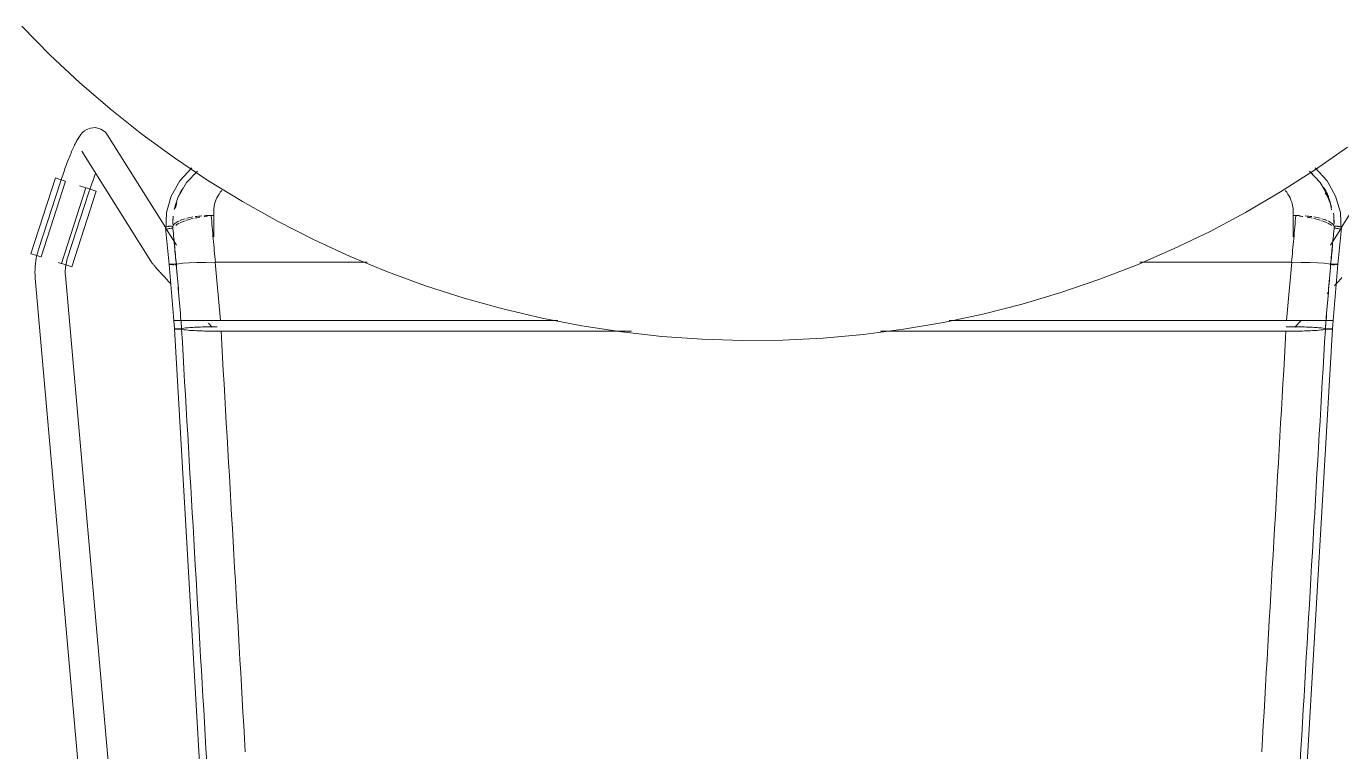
# Model space of a CAD drawing. Header units: millimetres. Extents: x 155927 to 295199, y -4084 to 97293.
# Drawn here: x 213927 to 214448, y 11743 to 12030 of the extents above; entities that cross this region are included whole.
import ezdxf

# ---------------------------------------------------------------- set-up
doc = ezdxf.new("R2010")
doc.units = ezdxf.units.MM
doc.header["$MEASUREMENT"] = 0
doc.layers.add('I-FURN', color=8, linetype='CONTINUOUS', lineweight=9)

msp = doc.modelspace()

# ---------------------------------------------------------------- linework, layer by layer
at = {"layer": 'I-FURN'}
for p, q in [((213925.33, 12030.47), (213936.58, 12019.1)), ((213936.58, 12019.1), (213948.28, 12008.18)), ((213948.28, 12008.18), (213960.41, 11997.75)), ((213960.41, 11997.75), (213972.94, 11987.8)), ((213947.95, 11986.49), (213947.7, 11986.1)), ((213948.2, 11986.88), (213947.95, 11986.49)), ((213948.48, 11987.27), (213948.2, 11986.88)), ((213948.79, 11987.67), (213948.48, 11987.27)), ((213949.16, 11988.1), (213948.79, 11987.67)), ((213949.62, 11988.57), (213949.16, 11988.1)), ((213950.25, 11989.09), (213949.62, 11988.57)), ((213951.17, 11989.65), (213950.25, 11989.09)), ((213952.55, 11990.17), (213951.17, 11989.65)), ((213954.52, 11990.35), (213952.55, 11990.17)), ((213956.75, 11989.76), (213954.52, 11990.35)), ((213958.48, 11988.54), (213956.75, 11989.76)), ((213958.48, 11988.54), (213959.37, 11987.41)), ((213982.41, 11950.65), (213959.37, 11987.41)), ((213972.94, 11987.8), (213985.86, 11978.36)), ((214471.16, 11987.41), (214448.13, 11950.65)), ((213945.37, 11981.42), (213945.13, 11980.86)), ((213945.61, 11981.97), (213945.37, 11981.42)), ((213945.85, 11982.5), (213945.61, 11981.97)), ((213946.09, 11983.01), (213945.85, 11982.5)), ((213946.32, 11983.5), (213946.09, 11983.01)), ((213946.55, 11983.97), (213946.32, 11983.5)), ((213946.78, 11984.43), (213946.55, 11983.97)), ((213947.01, 11984.87), (213946.78, 11984.43)), ((213947.24, 11985.29), (213947.01, 11984.87)), ((213947.47, 11985.7), (213947.24, 11985.29)), ((213947.7, 11986.1), (213947.47, 11985.7)), ((213949.2, 11981.04), (213976.51, 11937.46)), ((214437.55, 11973.49), (214450.67, 11982.64)), ((213943.12, 11975.82), (213942.87, 11975.13)), ((213943.38, 11976.49), (213943.12, 11975.82)), ((213943.63, 11977.16), (213943.38, 11976.49)), ((213943.89, 11977.81), (213943.63, 11977.16)), ((213944.14, 11978.45), (213943.89, 11977.81)), ((213944.39, 11979.08), (213944.14, 11978.45)), ((213944.64, 11979.69), (213944.39, 11979.08)), ((213944.89, 11980.28), (213944.64, 11979.69)), ((213945.13, 11980.86), (213944.89, 11980.28)), ((213985.86, 11978.36), (213999.15, 11969.45)), ((213941.36, 11970.82), (213941.11, 11970.08)), ((213941.6, 11971.55), (213941.36, 11970.82)), ((213941.85, 11972.28), (213941.6, 11971.55)), ((213942.11, 11973.01), (213941.85, 11972.28)), ((213942.36, 11973.72), (213942.11, 11973.01)), ((213942.61, 11974.43), (213942.36, 11973.72)), ((213942.87, 11975.13), (213942.61, 11974.43)), ((213954.1, 11970.9), (213953.87, 11970.25)), ((213954.34, 11971.53), (213954.1, 11970.9)), ((213954.57, 11972.16), (213954.34, 11971.53)), ((213988.01, 11969.23), (213992.75, 11974.38)), ((213990.69, 11968.65), (213994.96, 11973.12)), ((214424.07, 11964.87), (214437.55, 11973.49)), ((214439.84, 11968.65), (214435.59, 11973.11)), ((214442.53, 11969.23), (214437.78, 11974.38)), ((213929, 11940.44), (213938.69, 11970.45)), ((213940.72, 11968.89), (213932, 11942.08)), ((213933.05, 11939.13), (213942.73, 11969.14)), ((213938.69, 11970.45), (213940.64, 11969.81)), ((213940.64, 11969.81), (213942.62, 11969.18)), ((213940.86, 11969.35), (213940.72, 11968.89)), ((213941.11, 11970.08), (213940.86, 11969.35)), ((213950.8, 11966.53), (213941.12, 11936.53)), ((213950.71, 11966.57), (213948.23, 11967.37)), ((213950.92, 11966.5), (213952.89, 11965.86)), ((213952.24, 11965.51), (213952.13, 11965.18)), ((213952.46, 11966.2), (213952.24, 11965.51)), ((213952.69, 11966.89), (213952.46, 11966.2)), ((213952.93, 11967.58), (213952.69, 11966.89)), ((213952.89, 11965.86), (213954.85, 11965.23)), ((213953.16, 11968.26), (213952.93, 11967.58)), ((213953.39, 11968.93), (213953.16, 11968.26)), ((213953.63, 11969.59), (213953.39, 11968.93)), ((213953.87, 11970.25), (213953.63, 11969.59)), ((213984.62, 11963.22), (213988.01, 11969.23)), ((213987.33, 11962.82), (213990.69, 11968.65)), ((213999.15, 11969.45), (214012.78, 11961.08)), ((214443.21, 11962.82), (214439.84, 11968.65)), ((214445.91, 11963.22), (214442.53, 11969.23)), ((213943.42, 11938.37), (213952.13, 11965.18)), ((213945.16, 11935.22), (213954.85, 11965.23)), ((213982.75, 11956.7), (213984.62, 11963.22)), ((214012.78, 11961.08), (214026.74, 11953.26)), ((214410.26, 11956.79), (214424.07, 11964.87)), ((214447.79, 11956.7), (214445.91, 11963.22)), ((213982.46, 11949.79), (213982.75, 11956.7)), ((214000.41, 11955.57), (214001.46, 11955.57)), ((214001.4, 11956.82), (214001.4, 11947.06)), ((214396.14, 11949.27), (214410.26, 11956.79)), ((214429.08, 11955.57), (214430.12, 11955.57)), ((214429.13, 11947.06), (214429.13, 11956.82)), ((214448.07, 11949.79), (214447.79, 11956.7)), ((213982.34, 11950.68), (213983.76, 11936.19)), ((213986.68, 11943.83), (213982.62, 11950.31)), ((214026.74, 11953.26), (214040.99, 11946)), ((214447.91, 11950.31), (214443.86, 11943.83)), ((214448.2, 11950.68), (214446.78, 11936.19)), ((214040.99, 11946), (214055.53, 11939.32)), ((214381.73, 11942.32), (214396.14, 11949.27)), ((213930.96, 11939.81), (213929, 11940.44)), ((213932.93, 11939.17), (213930.96, 11939.81)), ((213931.39, 11939.88), (213931.14, 11938.76)), ((213931.67, 11940.98), (213931.39, 11939.88)), ((213932, 11942.08), (213931.67, 11940.98)), ((214055.53, 11939.32), (214070.32, 11933.23)), ((214367.05, 11935.96), (214381.73, 11942.32)), ((213930.62, 11934.23), (213930.61, 11933.09)), ((213930.68, 11935.37), (213930.62, 11934.23)), ((213930.79, 11936.51), (213930.68, 11935.37)), ((213930.94, 11937.64), (213930.79, 11936.51)), ((213931.14, 11938.76), (213930.94, 11937.64)), ((213941.02, 11936.56), (213939.85, 11936.94)), ((213943.21, 11935.85), (213941.23, 11936.49)), ((213942.61, 11933.79), (213942.65, 11934.45)), ((213942.65, 11934.45), (213942.71, 11935.11)), ((213942.71, 11935.11), (213942.8, 11935.77)), ((213942.8, 11935.77), (213942.91, 11936.42)), ((213942.91, 11936.42), (213943.05, 11937.07)), ((213943.05, 11937.07), (213943.22, 11937.71)), ((213945.16, 11935.22), (213943.21, 11935.85)), ((213943.22, 11937.71), (213943.41, 11938.34)), ((213943.41, 11938.34), (213943.42, 11938.37)), ((213976.51, 11937.46), (213976.73, 11937.13)), ((213976.73, 11937.13), (213976.91, 11936.88)), ((213976.91, 11936.88), (213977.08, 11936.65)), ((213977.08, 11936.65), (213977.26, 11936.43)), ((213977.26, 11936.43), (213977.44, 11936.2)), ((213977.44, 11936.2), (213977.63, 11935.97)), ((213977.63, 11935.97), (213977.83, 11935.73)), ((213977.83, 11935.73), (213978.04, 11935.48)), ((213978.04, 11935.48), (213978.27, 11935.21)), ((213978.27, 11935.21), (213978.51, 11934.93)), ((213978.51, 11934.93), (213978.77, 11934.64)), ((213978.77, 11934.64), (213979.04, 11934.33)), ((213979.04, 11934.33), (213979.33, 11934.01)), ((213983.76, 11936.19), (213983.83, 11936.22)), ((213983.83, 11936.22), (213983.76, 11936.19)), ((213983.76, 11936.19), (213985.59, 11913.99)), ((213983.76, 11936.19), (213983.82, 11936.17)), ((213983.83, 11936.17), (213983.76, 11936.19)), ((213983.82, 11936.17), (213984.01, 11936.14)), ((213984.02, 11936.24), (213983.83, 11936.22)), ((213984.01, 11936.14), (213983.83, 11936.17)), ((213984.01, 11936.14), (213984.3, 11936.12)), ((213984.31, 11936.12), (213984.01, 11936.14)), ((213984.31, 11936.26), (213984.02, 11936.24)), ((213984.02, 11936.24), (213984.32, 11936.26)), ((213984.3, 11936.12), (213984.68, 11936.1)), ((213984.7, 11936.28), (213984.31, 11936.26)), ((213984.69, 11936.1), (213984.31, 11936.12)), ((213984.32, 11936.26), (213984.7, 11936.28)), ((213984.68, 11936.1), (213985.14, 11936.09)), ((213985.14, 11936.09), (213984.69, 11936.1)), ((213985.15, 11936.29), (213984.7, 11936.28)), ((213984.7, 11936.28), (213985.15, 11936.29)), ((213985.14, 11936.09), (213985.63, 11936.09)), ((213985.63, 11936.09), (213985.14, 11936.09)), ((213985.64, 11936.29), (213985.15, 11936.29)), ((213985.15, 11936.29), (213985.65, 11936.29)), ((213986.14, 11936.29), (213985.64, 11936.29)), ((213985.65, 11936.29), (213986.14, 11936.29)), ((213986.13, 11936.09), (213986.6, 11936.1)), ((213986.6, 11936.1), (213986.13, 11936.09)), ((213986.61, 11936.28), (213986.14, 11936.29)), ((213986.14, 11936.29), (213986.61, 11936.28)), ((213986.61, 11936.28), (213987.5, 11936.48)), ((213987.5, 11936.48), (213986.61, 11936.28)), ((213989.24, 11936.66), (213987.5, 11936.48)), ((213987.5, 11936.48), (213989.22, 11936.65)), ((213989.23, 11936.66), (213991.67, 11936.8)), ((213991.72, 11936.81), (213989.24, 11936.66)), ((213991.71, 11936.81), (213994.75, 11936.92)), ((213994.81, 11936.92), (213991.72, 11936.81)), ((213994.81, 11936.92), (213998.25, 11936.99)), ((213998.25, 11936.99), (213994.81, 11936.92)), ((214002.11, 11937.02), (213998.35, 11937)), ((213998.35, 11936.99), (214001.99, 11937.02)), ((214062.23, 11937.02), (214002.11, 11937.02)), ((214002.11, 11937.02), (214062.23, 11937.02)), ((214352.13, 11930.18), (214367.05, 11935.96)), ((214428.43, 11937.02), (214368.31, 11937.02)), ((214368.31, 11937.02), (214428.43, 11937.02)), ((214432.19, 11937), (214428.43, 11937.02)), ((214428.55, 11937.02), (214432.28, 11936.99)), ((214432.28, 11936.99), (214435.72, 11936.92)), ((214435.72, 11936.92), (214432.29, 11936.99)), ((214438.82, 11936.81), (214435.72, 11936.92)), ((214435.79, 11936.92), (214438.82, 11936.81)), ((214441.3, 11936.66), (214438.82, 11936.81)), ((214438.86, 11936.8), (214441.3, 11936.66)), ((214443.03, 11936.48), (214441.3, 11936.66)), ((214441.32, 11936.65), (214443.03, 11936.48)), ((214443.93, 11936.28), (214443.03, 11936.48)), ((214443.04, 11936.48), (214443.92, 11936.28)), ((214443.92, 11936.28), (214444.39, 11936.29)), ((214444.4, 11936.29), (214443.93, 11936.28)), ((214443.94, 11936.1), (214444.41, 11936.09)), ((214444.41, 11936.09), (214443.94, 11936.1)), ((214444.39, 11936.29), (214444.89, 11936.29)), ((214444.89, 11936.29), (214444.4, 11936.29)), ((214444.41, 11936.09), (214444.91, 11936.09)), ((214444.9, 11936.09), (214444.41, 11936.09)), ((214445.39, 11936.29), (214444.89, 11936.29)), ((214444.89, 11936.29), (214445.38, 11936.29)), ((214445.4, 11936.09), (214444.9, 11936.09)), ((214444.91, 11936.09), (214445.4, 11936.09)), ((214446.77, 11936.19), (214444.95, 11913.99)), ((214445.38, 11936.29), (214445.83, 11936.28)), ((214445.84, 11936.28), (214445.39, 11936.29)), ((214445.4, 11936.09), (214445.85, 11936.1)), ((214445.85, 11936.1), (214445.4, 11936.09)), ((214445.83, 11936.28), (214446.22, 11936.26)), ((214446.22, 11936.26), (214445.84, 11936.28)), ((214446.52, 11936.24), (214446.22, 11936.26)), ((214446.22, 11936.26), (214446.51, 11936.24)), ((214446.23, 11936.12), (214446.52, 11936.14)), ((214446.52, 11936.14), (214446.23, 11936.12)), ((214446.71, 11936.22), (214446.52, 11936.24)), ((214446.52, 11936.14), (214446.71, 11936.17)), ((214446.71, 11936.17), (214446.52, 11936.14)), ((214446.7, 11936.22), (214446.77, 11936.19)), ((214446.78, 11936.19), (214446.71, 11936.22)), ((214446.71, 11936.17), (214446.78, 11936.19)), ((214446.77, 11936.19), (214446.71, 11936.17)), ((213930.61, 11933.09), (213930.64, 11931.95)), ((213930.64, 11931.95), (213930.71, 11930.81)), ((213930.71, 11930.81), (213930.72, 11930.76)), ((213930.72, 11930.76), (213969.67, 11487.43)), ((213942.61, 11933.13), (213942.61, 11933.79)), ((213942.62, 11932.47), (213942.61, 11933.13)), ((213942.67, 11931.81), (213942.62, 11932.47)), ((213979.97, 11507.3), (213942.67, 11931.81)), ((213979.33, 11934.01), (213979.63, 11933.67)), ((213979.63, 11933.67), (213979.95, 11933.32)), ((213979.95, 11933.32), (213980.28, 11932.96)), ((213980.28, 11932.96), (213980.62, 11932.58)), ((213980.62, 11932.58), (213980.98, 11932.19)), ((213980.98, 11932.19), (213981.35, 11931.79)), ((213981.35, 11931.79), (213981.73, 11931.37)), ((213981.73, 11931.37), (213982.12, 11930.95)), ((213982.12, 11930.95), (213982.52, 11930.51)), ((213982.52, 11930.51), (213982.93, 11930.07)), ((213982.93, 11930.07), (213983.36, 11929.61)), ((213983.36, 11929.61), (213983.79, 11929.15)), ((213983.79, 11929.15), (213984.23, 11928.68)), ((214070.32, 11933.23), (214085.35, 11927.73)), ((214336.99, 11925.01), (214352.13, 11930.18)), ((214446.75, 11929.15), (214446.31, 11928.68)), ((214447.18, 11929.61), (214446.75, 11929.15)), ((214447.6, 11930.07), (214447.18, 11929.61)), ((214448.01, 11930.51), (214447.6, 11930.07)), ((214448.42, 11930.95), (214448.01, 11930.51)), ((214085.35, 11927.73), (214100.58, 11922.84)), ((214321.65, 11920.45), (214336.99, 11925.01)), ((214443.04, 11925.23), (214442.56, 11924.73)), ((214445.86, 11928.2), (214445.4, 11927.72)), ((214446.31, 11928.68), (214445.86, 11928.2)), ((214100.58, 11922.84), (214116, 11918.56)), ((214116, 11918.56), (214131.57, 11914.9)), ((214306.15, 11916.5), (214321.65, 11920.45)), ((213985.86, 11910.63), (213985.59, 11913.99)), ((213985.66, 11913.99), (213985.59, 11913.99)), ((213985.59, 11913.99), (213985.66, 11913.99)), ((213985.65, 11913.99), (213985.59, 11913.99)), ((213985.59, 11913.99), (213985.65, 11913.99)), ((213985.84, 11913.99), (213986.14, 11914)), ((213986.13, 11914), (213985.84, 11913.99)), ((213986.52, 11914), (213986.13, 11914)), ((213986.14, 11914), (213986.52, 11914)), ((213986.52, 11913.98), (213986.14, 11913.98)), ((213986.14, 11913.98), (213986.52, 11913.98)), ((213986.52, 11914), (213986.97, 11914)), ((213986.97, 11914), (213986.52, 11914)), ((213986.98, 11913.98), (213986.52, 11913.98)), ((213986.52, 11913.98), (213986.97, 11913.98)), ((213986.97, 11914), (213987.46, 11914)), ((213987.46, 11914), (213986.97, 11914)), ((213986.97, 11913.98), (213987.46, 11913.98)), ((213987.47, 11913.98), (213986.98, 11913.98)), ((213987.46, 11914), (213987.96, 11914)), ((213987.95, 11914), (213987.46, 11914)), ((213987.46, 11913.98), (213987.96, 11913.98)), ((213987.96, 11913.98), (213987.47, 11913.98)), ((213988.43, 11914), (213987.95, 11914)), ((213987.96, 11914), (213988.43, 11914)), ((213988.43, 11913.98), (213987.96, 11913.98)), ((213987.96, 11913.98), (213988.43, 11913.98)), ((213988.43, 11914), (213989.32, 11914.01)), ((213989.31, 11914.01), (213988.43, 11914)), ((213991.06, 11914.03), (213989.31, 11914.01)), ((213989.32, 11914.01), (213991.06, 11914.03)), ((213991.08, 11913.95), (213989.33, 11913.97)), ((213989.33, 11913.97), (213991.08, 11913.95)), ((213991.06, 11914.03), (213993.56, 11914.04)), ((213993.56, 11914.04), (213991.06, 11914.03)), ((213993.58, 11913.94), (213991.08, 11913.95)), ((213991.08, 11913.95), (213993.58, 11913.94)), ((213996.7, 11914.05), (213993.56, 11914.04)), ((213993.57, 11914.04), (213996.7, 11914.05)), ((213996.71, 11913.93), (213993.58, 11913.94)), ((213993.58, 11913.94), (213996.7, 11913.93)), ((213996.7, 11914.05), (214000.26, 11914.05)), ((214000.26, 11914.05), (213996.7, 11914.05)), ((214000.26, 11914.05), (214004.05, 11914.05)), ((214004.05, 11914.05), (214000.26, 11914.05)), ((214004.04, 11913.93), (214000.26, 11913.93)), ((214000.26, 11913.93), (214004.04, 11913.93)), ((214004.05, 11914.05), (214137.69, 11914.05)), ((214137.69, 11914.05), (214004.05, 11914.05)), ((214131.57, 11914.9), (214147.28, 11911.86)), ((214290.5, 11913.18), (214306.15, 11916.5)), ((214292.74, 11914.05), (214426.48, 11914.05)), ((214426.48, 11914.05), (214292.74, 11914.05)), ((214426.48, 11914.05), (214430.27, 11914.05)), ((214430.27, 11914.05), (214426.48, 11914.05)), ((214429.71, 11911.38), (214432.28, 11914.05)), ((214430.27, 11914.05), (214433.84, 11914.05)), ((214433.84, 11914.05), (214430.27, 11914.05)), ((214433.83, 11913.93), (214430.27, 11913.93)), ((214430.28, 11913.93), (214433.83, 11913.93)), ((214433.84, 11914.05), (214436.97, 11914.04)), ((214436.97, 11914.04), (214433.84, 11914.05)), ((214439.45, 11913.95), (214436.95, 11913.94)), ((214436.96, 11913.94), (214439.46, 11913.95)), ((214436.97, 11914.04), (214439.47, 11914.03)), ((214439.48, 11914.03), (214436.97, 11914.04)), ((214441.2, 11913.97), (214439.45, 11913.95)), ((214439.46, 11913.95), (214441.21, 11913.97)), ((214439.48, 11914.03), (214441.22, 11914.01)), ((214441.22, 11914.01), (214439.48, 11914.03)), ((214441.22, 11914.01), (214442.11, 11914)), ((214442.11, 11914), (214441.22, 11914.01)), ((214442.57, 11913.98), (214442.1, 11913.98)), ((214442.1, 11913.98), (214442.57, 11913.98)), ((214442.11, 11914), (214442.58, 11914)), ((214442.58, 11914), (214442.11, 11914)), ((214443.07, 11913.98), (214442.57, 11913.98)), ((214442.57, 11913.98), (214443.07, 11913.98)), ((214442.58, 11914), (214443.07, 11914)), ((214443.08, 11914), (214442.58, 11914)), ((214443.07, 11914), (214443.56, 11914)), ((214443.56, 11913.98), (214443.07, 11913.98)), ((214443.07, 11913.98), (214443.56, 11913.98)), ((214443.57, 11914), (214443.08, 11914)), ((214443.56, 11914), (214444.02, 11914)), ((214444.01, 11913.98), (214443.56, 11913.98)), ((214443.56, 11913.98), (214444.01, 11913.98)), ((214444.02, 11914), (214443.57, 11914)), ((214444.39, 11913.98), (214444.01, 11913.98)), ((214444.01, 11913.98), (214444.4, 11913.98)), ((214444.02, 11914), (214444.4, 11914)), ((214444.4, 11914), (214444.02, 11914)), ((214444.69, 11913.99), (214444.39, 11913.98)), ((214444.4, 11914), (214444.69, 11913.99)), ((214444.69, 11913.99), (214444.4, 11914)), ((214444.4, 11913.98), (214444.69, 11913.99)), ((214444.68, 11910.63), (214444.94, 11913.99)), ((214444.69, 11913.99), (214444.88, 11913.99)), ((214444.88, 11913.99), (214444.69, 11913.99)), ((214444.69, 11913.99), (214444.88, 11913.99)), ((214444.88, 11913.99), (214444.69, 11913.99)), ((214444.88, 11913.99), (214444.94, 11913.99)), ((214444.94, 11913.99), (214444.88, 11913.99)), ((214444.88, 11913.99), (214444.95, 11913.99)), ((214444.95, 11913.99), (214444.88, 11913.99)), ((213985.93, 11910.66), (213985.86, 11910.63)), ((213985.86, 11910.63), (214005.15, 11578.72)), ((213985.86, 11910.63), (213985.93, 11910.6)), ((213986.12, 11910.69), (213985.93, 11910.66)), ((213985.93, 11910.6), (213986.12, 11910.58)), ((213986.41, 11910.71), (213986.12, 11910.69)), ((213986.12, 11910.58), (213986.41, 11910.55)), ((213986.8, 11910.73), (213986.41, 11910.71)), ((213986.41, 11910.55), (213986.79, 11910.54)), ((213986.79, 11910.54), (213987.24, 11910.53)), ((213987.25, 11910.74), (213986.8, 11910.73)), ((213987.24, 11910.53), (213987.73, 11910.52)), ((213987.74, 11910.74), (213987.25, 11910.74)), ((213987.73, 11910.52), (213988.23, 11910.52)), ((213988.24, 11910.74), (213987.74, 11910.74)), ((213988.23, 11910.52), (213988.7, 11910.53)), ((213988.7, 11910.73), (213988.24, 11910.74)), ((213989.61, 11910.94), (213988.7, 11910.73)), ((213988.7, 11910.53), (213989.59, 11910.32)), ((213989.59, 11910.32), (213991.33, 11910.13)), ((213991.36, 11911.13), (213989.61, 11910.94)), ((213991.33, 11910.13), (213993.84, 11909.97)), ((213993.85, 11911.3), (213991.36, 11911.13)), ((213993.84, 11909.97), (213996.97, 11909.84)), ((213996.97, 11911.42), (213993.85, 11911.3)), ((214000.52, 11911.5), (213996.97, 11911.42)), ((213996.97, 11909.84), (214000.53, 11909.76)), ((213999.35, 11912.91), (214000.83, 11911.38)), ((214002.78, 11911.52), (214000.52, 11911.5)), ((214000.53, 11909.76), (214004.32, 11909.74)), ((214004.32, 11909.74), (214166.91, 11909.74)), ((214166.91, 11909.74), (214004.32, 11909.74)), ((214147.28, 11911.86), (214163.1, 11909.46)), ((214163.1, 11909.46), (214179, 11907.69)), ((214242.93, 11907), (214258.86, 11908.42)), ((214258.86, 11908.42), (214274.73, 11910.49)), ((214265.65, 11909.74), (214426.22, 11909.74)), ((214426.22, 11909.74), (214265.65, 11909.74)), ((214274.73, 11910.49), (214290.5, 11913.18)), ((214444.67, 11910.63), (214425.39, 11578.72)), ((214426.22, 11909.74), (214430, 11909.76)), ((214430.01, 11911.5), (214426.33, 11911.53)), ((214430, 11909.76), (214433.57, 11909.84)), ((214433.56, 11911.42), (214430.01, 11911.5)), ((214436.68, 11911.3), (214433.56, 11911.42)), ((214433.57, 11909.84), (214436.7, 11909.97)), ((214439.18, 11911.13), (214436.68, 11911.3)), ((214436.7, 11909.97), (214439.2, 11910.13)), ((214440.93, 11910.94), (214439.18, 11911.13)), ((214439.2, 11910.13), (214440.95, 11910.32)), ((214441.83, 11910.73), (214440.93, 11910.94)), ((214440.95, 11910.32), (214441.84, 11910.53)), ((214442.3, 11910.74), (214441.83, 11910.73)), ((214441.84, 11910.53), (214442.31, 11910.52)), ((214442.8, 11910.74), (214442.3, 11910.74)), ((214442.31, 11910.52), (214442.8, 11910.52)), ((214443.29, 11910.74), (214442.8, 11910.74)), ((214442.8, 11910.52), (214443.29, 11910.53)), ((214443.74, 11910.73), (214443.29, 11910.74)), ((214443.29, 11910.53), (214443.74, 11910.54)), ((214444.12, 11910.71), (214443.74, 11910.73)), ((214443.74, 11910.54), (214444.13, 11910.55)), ((214444.41, 11910.69), (214444.12, 11910.71)), ((214444.13, 11910.55), (214444.42, 11910.58)), ((214444.6, 11910.66), (214444.41, 11910.69)), ((214444.42, 11910.58), (214444.61, 11910.6)), ((214444.67, 11910.63), (214444.6, 11910.66)), ((214444.61, 11910.6), (214444.67, 11910.63)), ((214179, 11907.69), (214194.96, 11906.56)), ((214194.96, 11906.56), (214210.95, 11906.06)), ((214210.95, 11906.06), (214226.95, 11906.21)), ((214226.95, 11906.21), (214242.93, 11907))]:
    msp.add_line(p, q, dxfattribs=at)
for points in [[(214435.53, 11973.09), (214435.99, 11972.7), (214436.45, 11972.31), (214436.9, 11971.92)], [(213986.84, 11960.64), (213986.58, 11959.93), (213986.4, 11959.2), (213986.27, 11958.47)], [(213985.21, 11952.77), (213985.22, 11953.6), (213985.26, 11954.42), (213985.34, 11955.24)], [(213990.83, 11954.47), (213991.57, 11954.66), (213992.37, 11954.82), (213993.2, 11954.97)], [(213994.06, 11955.11), (213994.9, 11955.23), (213995.78, 11955.34), (213996.69, 11955.41)], [(213999, 11955.34), (213998.52, 11955.28), (213998.05, 11955.22), (213997.59, 11955.15)], [(213997.62, 11955.47), (213998.53, 11955.53), (213999.46, 11955.57), (214000.41, 11955.57)], [(214000.41, 11955.57), (214000.67, 11952.55), (214001.21, 11946.4), (214001.8, 11940.16), (214002.11, 11937.02)], [(214001.46, 11955.57), (214001.41, 11956.08), (214001.39, 11956.59), (214001.4, 11957.1)], [(214430.12, 11955.57), (214429.87, 11952.55), (214429.32, 11946.4), (214428.73, 11940.16), (214428.43, 11937.02)], [(214429.13, 11957.09), (214429.14, 11956.59), (214429.12, 11956.08), (214429.08, 11955.57)], [(214430.12, 11955.57), (214430.62, 11955.57), (214431.1, 11955.56), (214431.58, 11955.54)], [(214432.96, 11955.16), (214432.5, 11955.22), (214432.03, 11955.27), (214431.56, 11955.32)], [(214433.84, 11955.41), (214434.74, 11955.33), (214435.63, 11955.23), (214436.48, 11955.11)], [(214437.33, 11954.97), (214438.17, 11954.83), (214438.98, 11954.66), (214439.72, 11954.47)], [(214445.02, 11956.52), (214445.21, 11955.29), (214445.25, 11954.03), (214445.25, 11952.77)], [(213985.17, 11951.24), (213985.32, 11951.63), (213985.88, 11952.38), (213987.03, 11953.08), (213987.72, 11953.41)], [(213985.17, 11951.24), (213985.41, 11948.8), (213985.89, 11943.84), (213986.37, 11938.81), (213986.61, 11936.28)], [(213985.32, 11954.02), (213985.26, 11953.37), (213985.25, 11952.72), (213985.26, 11952.06)], [(213987.76, 11952.55), (213987.12, 11952.24), (213986.73, 11951.92), (213986.4, 11951.6)], [(213990.18, 11953.51), (213989.37, 11953.25), (213988.56, 11952.96), (213988, 11952.67)], [(213988.17, 11953.61), (213988.76, 11953.85), (213989.42, 11954.09), (213990.15, 11954.29)], [(213993.22, 11954.36), (213992.3, 11954.14), (213991.36, 11953.91), (213990.51, 11953.67)], [(213995.88, 11954.89), (213995.2, 11954.77), (213994.54, 11954.64), (213993.88, 11954.51)], [(214436.65, 11954.51), (214436, 11954.65), (214435.34, 11954.79), (214434.65, 11954.91)], [(214439.91, 11953.66), (214439.1, 11953.91), (214438.23, 11954.14), (214437.31, 11954.35)], [(214442.53, 11952.67), (214441.9, 11952.96), (214441.15, 11953.24), (214440.33, 11953.5)], [(214440.38, 11954.29), (214441.11, 11954.09), (214441.75, 11953.85), (214442.35, 11953.6)], [(214444.35, 11951.59), (214443.94, 11951.92), (214443.42, 11952.24), (214442.78, 11952.55)], [(214445.36, 11951.24), (214445.12, 11948.8), (214444.64, 11943.84), (214444.16, 11938.81), (214443.93, 11936.28)], [(214445.32, 11952.07), (214445.3, 11952.97), (214445.24, 11953.87), (214445.14, 11954.76)], [(214448.01, 11949.93), (214447.97, 11949.98), (214447.85, 11950.07), (214447.55, 11950.21), (214447.17, 11950.32), (214446.71, 11950.42), (214446.22, 11950.48), (214445.72, 11950.51), (214445.41, 11950.51), (214445.26, 11950.51)], [(213985.89, 11943.18), (213986.13, 11940.84), (213986.36, 11938.47), (213986.6, 11936.1)], [(214444.64, 11943.18), (214444.41, 11940.9), (214444.19, 11938.59), (214443.96, 11936.28)], [(213987.51, 11925.15), (213987.2, 11928.8), (213986.9, 11932.45), (213986.6, 11936.1)], [(213988.43, 11914), (213988.12, 11917.72), (213987.52, 11925.15), (213986.92, 11932.58), (213986.61, 11936.28)], [(214003.02, 11925.55), (214002.68, 11929.37), (214002.33, 11933.2), (214001.99, 11937.02)], [(214428.55, 11937.02), (214428.2, 11933.2), (214427.86, 11929.38), (214427.51, 11925.55)], [(214442.11, 11914), (214442.41, 11917.72), (214443.02, 11925.15), (214443.62, 11932.58), (214443.92, 11936.28)], [(214004.05, 11914.05), (214003.71, 11917.89), (214003.36, 11921.72), (214003.02, 11925.55)], [(214427.51, 11925.55), (214427.17, 11921.72), (214426.83, 11917.89), (214426.48, 11914.05)], [(213987.91, 11920.31), (213987.87, 11920.72), (213987.84, 11921.13), (213987.81, 11921.54)], [(213988.43, 11914), (213988.47, 11913.42), (213988.56, 11912.26), (213988.65, 11911.11), (213988.7, 11910.53)], [(213988.43, 11913.98), (213988.48, 11913.44), (213988.57, 11912.36), (213988.66, 11911.27), (213988.7, 11910.73)], [(214442.1, 11913.98), (214442.06, 11913.44), (214441.97, 11912.36), (214441.88, 11911.27), (214441.83, 11910.73)], [(214442.11, 11914), (214442.06, 11913.42), (214441.97, 11912.26), (214441.88, 11911.11), (214441.84, 11910.53)], [(214008.02, 11578.53), (214004.8, 11633.77), (213998.36, 11744.36), (213991.92, 11855.13), (213988.7, 11910.53)], [(214013.9, 11743.25), (214010.71, 11798.71), (214007.51, 11854.21), (214004.32, 11909.74)], [(214426.22, 11909.74), (214423.02, 11854.21), (214419.83, 11798.68), (214416.63, 11743.25)], [(214422.52, 11578.53), (214425.74, 11633.77), (214432.18, 11744.36), (214438.62, 11855.13), (214441.84, 11910.53)], [(214441.83, 11910.73), (214442.43, 11910.75), (214443.93, 11910.74), (214444.68, 11910.67), (214444.68, 11910.63)]]:
    msp.add_open_spline(points, degree=3, dxfattribs=at)
for points, knots in [([(213985.78, 11957.92), (213986.22, 11960), (213987.19, 11962.96), (213988.75, 11965.63), (213989.28, 11966.43)], [-0.8210019, -0.8210019, -0.8210019, -0.8210019, -0.6666667, -0.5975811, -0.5975811, -0.5975811, -0.5975811]), ([(214001.46, 11955.57), (214001.24, 11957.96), (214001.87, 11961.56), (214003.8, 11964.56), (214004.57, 11965.46)], [0, 0, 0, 0, 0.3333333, 0.5, 0.5, 0.5, 0.5]), ([(214425.97, 11965.46), (214426.73, 11964.56), (214428.66, 11961.56), (214429.29, 11957.96), (214429.08, 11955.57)], [0.5, 0.5, 0.5, 0.5, 0.6666667, 1, 1, 1, 1]), ([(214441.15, 11966.7), (214441.72, 11965.81), (214443.39, 11962.99), (214444, 11959.88), (214444.29, 11957.74)], [0.591443, 0.591443, 0.591443, 0.591443, 0.6666667, 0.8236682, 0.8236682, 0.8236682, 0.8236682]), ([(214444.28, 11958.84), (214443.89, 11960.19), (214443.16, 11962.15), (214442.15, 11963.98), (214441.8, 11964.55)], [0.2297626, 0.2297626, 0.2297626, 0.2297626, 0.3333333, 0.3824546, 0.3824546, 0.3824546, 0.3824546]), ([(213982.39, 11950.83), (213982.4, 11950.85), (213982.45, 11950.9), (213982.56, 11950.98), (213982.75, 11951.08), (213983.07, 11951.18), (213983.46, 11951.25), (213983.82, 11951.29), (213984.19, 11951.31), (213984.64, 11951.3), (213985, 11951.26), (213985.17, 11951.24)], [0.5555556, 0.5555556, 0.5555556, 0.5555556, 0.5833333, 0.6180556, 0.6527778, 0.7222222, 0.7916667, 0.8263889, 0.8611111, 0.9305556, 1, 1, 1, 1]), ([(213985.28, 11950.51), (213985.05, 11950.52), (213984.57, 11950.51), (213983.81, 11950.42), (213983.15, 11950.27), (213982.72, 11950.1), (213982.56, 11949.98), (213982.52, 11949.93)], [-1, -1, -1, -1, -0.90625, -0.8125, -0.71875, -0.625, -0.5625, -0.5625, -0.5625, -0.5625]), ([(214442.84, 11953.39), (214443.52, 11953.07), (214444.65, 11952.38), (214445.22, 11951.63), (214445.36, 11951.24)], [0.6690305, 0.6690305, 0.6690305, 0.6690305, 0.8333333, 1, 1, 1, 1]), ([(214445.36, 11951.24), (214445.5, 11951.26), (214445.79, 11951.29), (214446.21, 11951.31), (214446.58, 11951.3), (214446.88, 11951.27), (214447.15, 11951.24), (214447.4, 11951.19), (214447.62, 11951.13), (214447.82, 11951.06), (214448.01, 11950.96), (214448.12, 11950.88), (214448.15, 11950.83)], [0, 0, 0, 0, 0.0555556, 0.1111111, 0.1666667, 0.1944444, 0.2222222, 0.2777778, 0.3055556, 0.3333333, 0.3888889, 0.4444444, 0.4444444, 0.4444444, 0.4444444]), ([(214442.1, 11913.98), (214442.41, 11917.67), (214442.85, 11923.01), (214443.29, 11928.34), (214443.43, 11929.99)], [0, 0, 0, 0, 0.5, 0.7233886, 0.7233886, 0.7233886, 0.7233886]), ([(213985.86, 11910.63), (213985.86, 11910.65), (213986, 11910.68), (213986.4, 11910.71), (213986.78, 11910.73), (213987.24, 11910.74), (213987.74, 11910.74), (213988.24, 11910.74), (213988.56, 11910.74), (213988.7, 11910.73)], [-0.5, -0.5, -0.5, -0.5, -0.375, -0.3125, -0.25, -0.1875, -0.125, -0.0625, 0, 0, 0, 0]), ([(213988.7, 11910.53), (213988.47, 11910.53), (213987.98, 11910.52), (213987.35, 11910.52), (213986.89, 11910.53), (213986.47, 11910.55), (213986.02, 11910.58), (213985.86, 11910.61), (213985.86, 11910.63)], [-1, -1, -1, -1, -0.90625, -0.8125, -0.765625, -0.71875, -0.625, -0.501507, -0.501507, -0.501507, -0.501507]), ([(213988.7, 11910.73), (213988.99, 11910.87), (213990.39, 11911.08), (213993.74, 11911.3), (213996.89, 11911.43), (214000.01, 11911.5), (214002.02, 11911.52), (214002.78, 11911.52)], [-1, -1, -1, -1, -0.6666667, -0.5, -0.3333333, -0.1666667, -0.0664381, -0.0664381, -0.0664381, -0.0664381]), ([(214004.32, 11909.74), (214003.04, 11909.74), (214000.49, 11909.76), (213996.89, 11909.83), (213993.72, 11909.96), (213990.36, 11910.18), (213988.97, 11910.39), (213988.7, 11910.53)], [-1, -1, -1, -1, -0.833333, -0.666667, -0.5, -0.333333, 0, 0, 0, 0]), ([(214441.84, 11910.53), (214441.56, 11910.39), (214440.17, 11910.18), (214436.81, 11909.96), (214433.65, 11909.83), (214430.04, 11909.76), (214427.49, 11909.74), (214426.22, 11909.74)], [-1, -1, -1, -1, -0.666667, -0.5, -0.333333, -0.166667, 0, 0, 0, 0]), ([(214426.33, 11911.53), (214428.84, 11911.52), (214432.61, 11911.47), (214436.8, 11911.3), (214440.15, 11911.08), (214441.54, 11910.87), (214441.83, 11910.73)], [-0.996036, -0.996036, -0.996036, -0.996036, -0.6666667, -0.5, -0.3333333, 0, 0, 0, 0]), ([(214444.68, 11910.63), (214444.68, 11910.61), (214444.54, 11910.58), (214444.15, 11910.55), (214443.76, 11910.54), (214443.3, 11910.52), (214442.81, 11910.52), (214442.31, 11910.52), (214441.99, 11910.53), (214441.84, 11910.53)], [-0.498493, -0.498493, -0.498493, -0.498493, -0.375, -0.3125, -0.25, -0.1875, -0.125, -0.0625, 0, 0, 0, 0])]:
    msp.add_open_spline(points, degree=3, knots=knots, dxfattribs=at)

doc.saveas('drawing.dxf')
